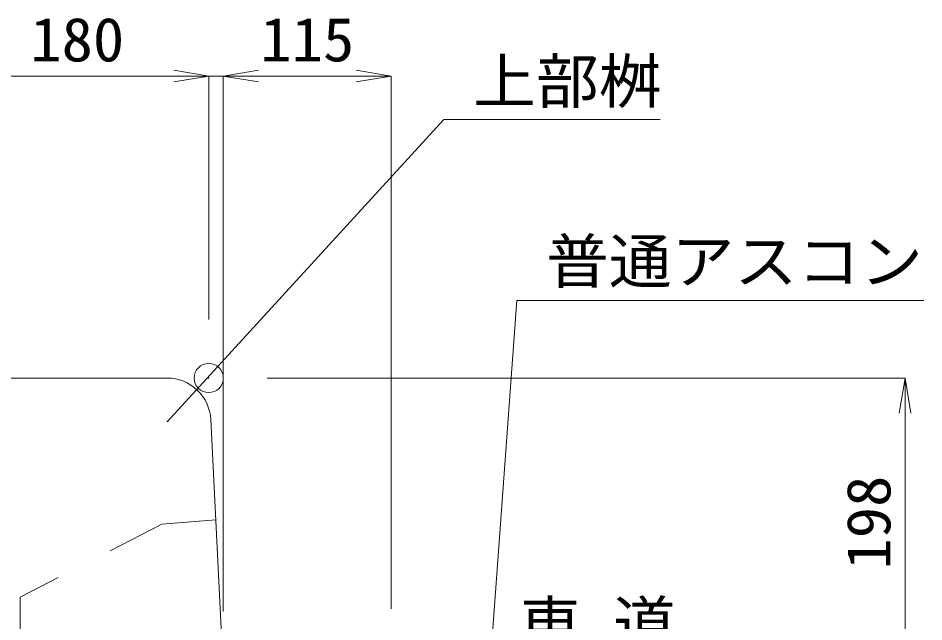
# Model space of a CAD drawing. Units: millimetres at full size. Extents: x 171976 to 209231, y 872007 to 885239.
# Drawn here: x 183029 to 183649, y 876030 to 876444 of the extents above; entities that cross this region are included whole.
import ezdxf
from ezdxf.enums import TextEntityAlignment as Align

# ---------------------------------------------------------------- set-up
doc = ezdxf.new("R2010")
doc.units = ezdxf.units.MM
doc.header["$LTSCALE"] = 40
doc.header["$PDMODE"] = 32
doc.header["$PDSIZE"] = 20
doc.linetypes.add('USER1', pattern=[2, 1, -1])
for name, color, linetype, lineweight in [('0_2', 7, 'Continuous', 20), ('作業エリア', 11, 'Continuous', 13), ('寸法線', 7, 'Continuous', 13), ('本体', 2, 'Continuous', 13)]:
    doc.layers.add(name, color=color, linetype=linetype, lineweight=lineweight)
doc.styles.add('ＭＳ 明朝', font='')
doc.styles.get('ＭＳ 明朝').set_extended_font_data('MS Mincho')

# ---------------------------------------------------------------- blocks, each defined once
blk = doc.blocks.new('open_arrow')
at = {"color": 0, "linetype": 'Continuous', "lineweight": -2}
blk.add_lwpolyline([(7.5, 1.25), (0, 0), (7.5, -1.25)], dxfattribs=at)

msp = doc.modelspace()

# ---------------------------------------------------------------- linework, layer by layer
at = {"layer": '作業エリア'}
msp.add_point((183159.36, 876197.29), dxfattribs=at)
at = {"layer": '寸法線'}
for p, q in [((182979.36, 876404.11), (183159.36, 876404.11)), ((183111.36, 876404.11), (183217.36, 876404.11)), ((183159.36, 876237.29), (183159.36, 876404.11)), ((183159.36, 876237.29), (183159.36, 876404.11)), ((183169.36, 876037.29), (183169.36, 876404.11)), ((183169.36, 876404.11), (183284.36, 876404.11)), ((183169.36, 876037.29), (183169.36, 876404.11)), ((183284.36, 876039.29), (183284.36, 876404.11)), ((183199.36, 876197.29), (183636.09, 876197.29)), ((183636.09, 875999.29), (183636.09, 876197.29))]:
    msp.add_line(p, q, dxfattribs=at)
for points in [[(183130.82, 876167.28), (183320.39, 876374.26), (183468.45, 876374.26)], [(183350.31, 875975.78), (183370.31, 876250.41), (183649, 876250.41)]]:
    msp.add_lwpolyline(points, dxfattribs=at)
at = {"layer": '本体'}
for p, q in [((183007.9, 876197.29), (183130.82, 876197.29)), ((183169.03, 876003.94), (183160.78, 876168.78))]:
    msp.add_line(p, q, dxfattribs=at)
at = {"layer": '本体', "linetype": 'USER1'}
for p, q in [((183127.36, 876097.29), (183030.36, 876047.29)), ((183164.21, 876100.29), (183127.36, 876097.29)), ((183030.36, 876047.29), (183030.36, 875994.21))]:
    msp.add_line(p, q, dxfattribs=at)
at = {"layer": '本体'}
msp.add_arc((183130.82, 876167.29), 30, 2.86241, 90, dxfattribs=at)

# ---------------------------------------------------------------- block references
at = {"layer": '寸法線'}
for p, xscale, yscale, rotation in [((183159.36, 876404.11), 3.2, 3.2, 180), ((183159.36, 876404.11), 3.2, 3.2, 180), ((183284.36, 876404.11), 3.2, 3.2, 180), ((183636.09, 876197.29), 3.2, 3.2, 270), ((183130.82, 876167.28), 0.133, 0.133, 47.5)]:
    msp.add_blockref('open_arrow', p, dxfattribs=dict(at, xscale=xscale, yscale=yscale, rotation=rotation))
at = {"layer": '寸法線', "xscale": 3.2, "yscale": 3.2}
msp.add_blockref('open_arrow', (183169.36, 876404.11), dxfattribs=at)
msp.add_blockref('open_arrow', (183169.36, 876404.11), dxfattribs=at)

# ---------------------------------------------------------------- texts
at = {"layer": '0_2', "style": 'ＭＳ 明朝', "width": 1.05}
msp.add_text('車 道', height=30.02, dxfattribs=at).set_placement((183371.68, 876005.2), align=Align.BOTTOM_LEFT)
at = {"layer": '寸法線', "style": 'ＭＳ 明朝', "width": 1.05}
for s, p in [('180', (183069.36, 876429.11)), ('115', (183226.86, 876429.11))]:
    msp.add_text(s, height=30.02, dxfattribs=at).set_placement(p, align=Align.MIDDLE_CENTER)
for s, p in [('上部桝', (183340.39, 876415.58)), ('普通アスコン', (183390.31, 876292.24))]:
    msp.add_text(s, height=30.02, dxfattribs=at).set_placement(p, align=Align.TOP_LEFT)
msp.add_text('198', height=30.02, rotation=90, dxfattribs=at).set_placement((183611.09, 876098.29), align=Align.MIDDLE_CENTER)

doc.saveas('drawing.dxf')
